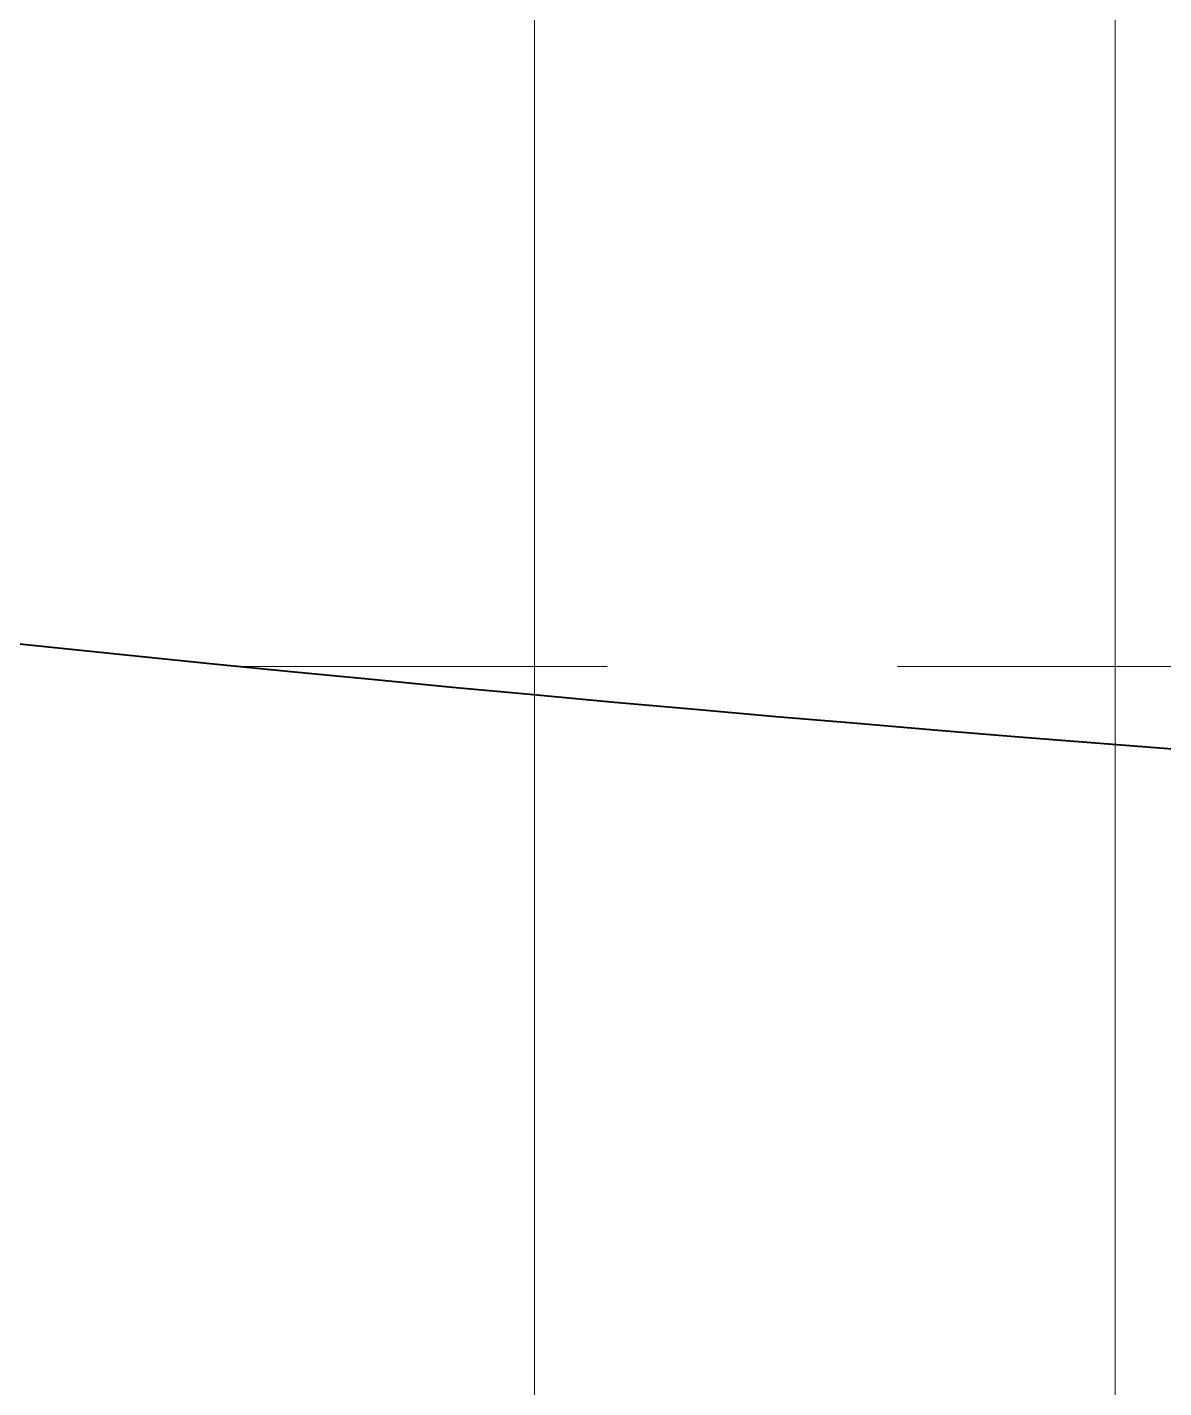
# Model space of a CAD drawing. Header units: metres. Extents: x 14 to 2416, y -346 to 476.
# Drawn here: x 148.2019 to 148.5934, y -83.3195 to -82.8508 of the extents above; entities that cross this region are included whole.
import ezdxf

# ---------------------------------------------------------------- set-up
doc = ezdxf.new("R2010")
doc.units = ezdxf.units.M
doc.linetypes.add('0', pattern=[0])
doc.linetypes.add('HIDDEN2', pattern=[0.1875, 0.125, -0.0625])
doc.layers.get('0').update_dxf_attribs({"linetype": '0', "lineweight": 20})
for name, color, linetype, lineweight in [('A-ANNO-TEXT', 20, 'Continuous', 13), ('A-WALL', 250, 'Continuous', 20), ('E Salida Luces', 22, 'Continuous', 40)]:
    doc.layers.add(name, color=color, linetype=linetype, lineweight=lineweight)
doc.layers.add('Techos 1', color=7, linetype='HIDDEN2', lineweight=9, true_color=0x42391a)

# ---------------------------------------------------------------- blocks, each defined once
blk = doc.blocks.new('PL BASE 2N NASAS 09')
at = {"layer": 'A-WALL'}
for p, q in [((174.14755, -23.86817), (174.14755, -20.60581)), ((173.94755, -21.60171), (173.94755, -23.86673))]:
    blk.add_line(p, q, dxfattribs=at)
at = {"layer": 'Techos 1'}
blk.add_line((163.94755, -22.21177), (176.09755, -22.21177), dxfattribs=at)
blk = doc.blocks.new('PL MUEBLES 2N NASAS 09')
blk.add_blockref('PL BASE 2N NASAS 09', (49.91428, 62.71701))
blk = doc.blocks.new('A$C595364de')
blk.add_blockref('PL MUEBLES 2N NASAS 09', (-199.56182, -36.6052))

msp = doc.modelspace()

# ---------------------------------------------------------------- linework, layer by layer
at = {"layer": 'E Salida Luces'}
msp.add_arc((149.70996, -68.68164), 14.46074, 261.158595, 275.350201, dxfattribs=at)

# ---------------------------------------------------------------- block references
at = {"layer": 'A-ANNO-TEXT'}
msp.add_blockref('A$C595364de', (124.07662, -86.97111), dxfattribs=at)

doc.saveas('drawing.dxf')
